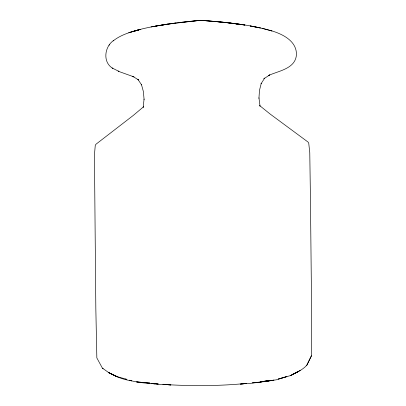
<?xml version="1.0" encoding="UTF-8"?>
<svg xmlns="http://www.w3.org/2000/svg" width="406" height="406" viewBox="0 0 406 406"><rect width="100%" height="100%" fill="white"/><g stroke="black" fill="none" stroke-linecap="round" stroke-linejoin="round"><path stroke-width="0.61" d="M286.803 376.601L278.364 379.047L290.62 375.55C296.202 372.53 302.673 370.018 306.895 365.09L311.585 355.24L311.564 305.896L310.433 197.93L309.773 152.697L308.727 143.095L307.997 142.029L270.142 114.045L259.642 105.58L260.043 106.164L258.962 97.892L258.952 98.186L259.48 90.376L261.231 83.428L261.078 83.732L264.661 78.089L263.87 78.734L269.828 74.892L268.3 75.592C278.465 70.827 295.614 68.878 296.456 54.505C296.629 41.158 282.972 34.277 271.959 30.932L262.043 28.303L250.172 25.974L260.393 27.953C240.783 23.543 220.697 21.817 200.691 20.3C181.01 22.173 161.284 24.385 142.014 28.938L132.762 31.582L140.212 29.45C130.752 31.962 120.947 34.683 113.172 40.904M306.626 365.608L311.564 355.783M113.614 40.458C104.413 46.7 102.408 62.488 112.929 68.416M109.011 45.228L109.473 44.761M291.483 375.103L297.476 371.916L290.62 375.55M300.252 370.455L292.137 374.647L293.025 374.195M285.342 377.037L276.192 379.854L260.601 381.686L271.309 380.544L267.691 381.31L252.522 382.828L258.018 382.274M285.91 376.864L286.905 376.57M156.137 26.05L155.346 26.197L166.272 24.365L151.098 26.923M167.754 24.106L163.395 24.781L175.793 22.985M158.376 25.644L172.443 23.558M259.87 382.168L261.682 381.904L259.85 382.087M171.368 23.685L200.691 20.3L221.991 22.122L242.255 24.599L239.327 24.223M259.267 382.254L249.248 383.503L242.59 383.802L245.62 383.497M180.107 22.477L200.691 20.3L224.868 22.376L245.001 25.081L234.313 23.523M246.3 383.457L240.372 384.117L246.275 383.437C220.219 385.959 193.901 386.187 167.779 384.685L170.875 384.984L167.825 384.685M168.546 384.726L161.806 384.589L150.976 383.472M151.342 383.452L155.128 383.751M156.386 383.848L158.279 384C148.555 383.457 138.669 382.868 129.265 380.234M166.673 384.573L162.923 384.264L166.582 384.599M214.698 21.477L220.382 21.98M151.991 383.589L154.62 383.863M224.868 22.376L236.916 23.868L234.734 23.533M270.574 30.567L271.959 30.932L262.043 28.303M129.291 380.209L131.722 380.874C124.48 379.783 117.441 377.413 111.077 373.769L117.364 376.824L109.036 372.835L102.403 368.151L96.841 357.914L95.831 308.58L94.436 154.833L95.283 145.216L96.1 144.13L133.31 115.405L143.617 106.732L143.171 107.321L144.074 99.034L144.064 99.323L143.374 91.528L141.471 84.615L141.603 84.915L137.898 79.348L138.639 79.977L132.589 76.252L133.244 76.592M108.306 372.358L116.299 376.392L126.905 379.402L125.591 379.026M134.061 76.922L119.897 71.857L112.081 67.98M117.364 376.824L109.036 372.835L109.996 373.302M115.451 375.961L116.299 376.392M118.121 71.045L118.907 71.451M102.403 368.151L103.124 368.658M130.082 32.318L128.834 32.713L138.679 29.836L130.082 32.318M273.847 380.199L263.342 381.422L273.847 380.199M149.789 383.066L136.67 381.909L149.789 383.066M166.602 384.568L164.775 384.391L166.577 384.568"/></g></svg>
